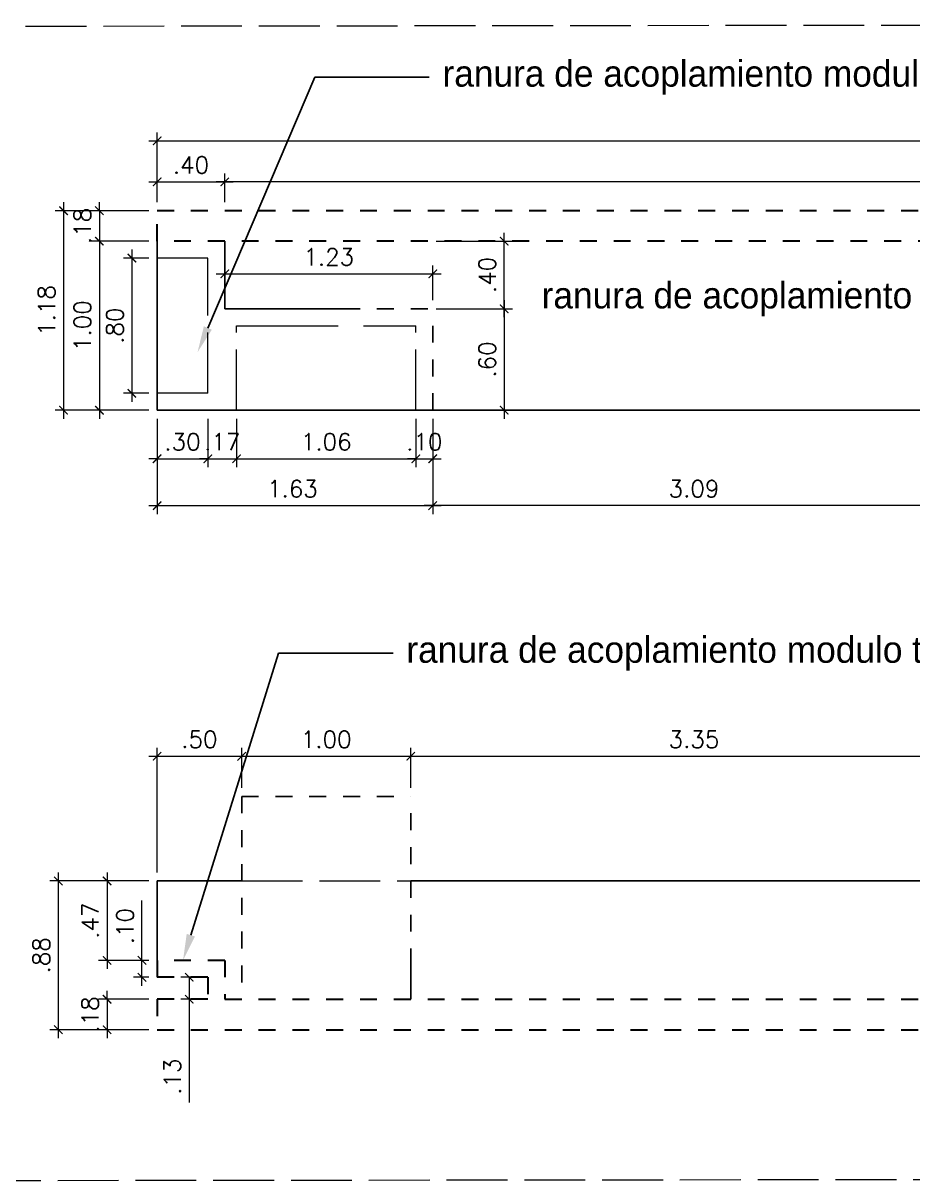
# Model space of a CAD drawing. Header units: millimetres. Extents: x 3117.9 to 3172.3, y 1005.1 to 1030.5.
# Drawn here: x 3134.36 to 3139.62, y 1015.54 to 1022.39 of the extents above; entities that cross this region are included whole.
import ezdxf
from ezdxf import colors
from ezdxf.entities.mleader import LeaderData, LeaderLine
from ezdxf.math import Vec2, Vec3

# ---------------------------------------------------------------- set-up
doc = ezdxf.new("R2010")
doc.units = ezdxf.units.MM
doc.linetypes.add('ACAD_ISO02W100', pattern=[15, 12, -3])
doc.linetypes.add('ACAD_ISO03W100', pattern=[30, 12, -18])
for name, color, linetype, lineweight in [('bloque', 2, 'Continuous', 25), ('corte', 1, 'Continuous', 30), ('MU-COTAS', 6, 'Continuous', 9), ('rayado', 130, 'ACAD_ISO03W100', 9)]:
    doc.layers.add(name, color=color, linetype=linetype, lineweight=lineweight)
doc.layers.add('MU-CascoExistente', color=200, linetype='Continuous')
doc.styles.get("Standard").update_dxf_attribs({"font": 'MOD20.TTF'})
doc.styles.add('T-COTA 1 en 50', font='romans.shx')
doc.dimstyles.new('cota exterior esc 1 en 50', dxfattribs={"dimtxt": 0.1, "dimasz": 0.05, "dimexe": 0.05, "dimexo": 0.05, "dimgap": 0.05, "dimtad": 1, "dimzin": 4, "dimdsep": 46, "dimtxsty": 'T-COTA 1 en 50', "dimblk": 'ARCHTICK', "dimcen": 2.5, "dimdle": 0.05, "dimclrd": 256, "dimclre": 256, "dimclrt": 240, "dimaunit": 1, "dimazin": 0, "dimtfac": 1, "dimtix": 1, "dimtmove": 0, "dimatfit": 3, "dimfxl": 1, "dimtolj": 1, "dimlwd": -1, "dimlwe": -1, "dimarcsym": 0})

# ---------------------------------------------------------------- blocks, each defined once
blk = doc.blocks.new('_ArchTick')
at = {"layer": 'MU-CascoExistente', "color": 0, "const_width": 0.15}
blk.add_lwpolyline([(-0.5, -0.5), (0.5, 0.5)], dxfattribs=at)
blk = doc.blocks.new('*D122')
at = {"layer": 'Defpoints', "color": 0, "ltscale": 0.002, "transparency": 16777216}
for p in [(3146.2524, 1021.6894), (3135.1524, 1021.2767), (3146.2524, 1021.2767)]:
    blk.add_point(p, dxfattribs=at)
at = {"layer": 'MU-COTAS', "ltscale": 0.002, "transparency": 16777216}
for p, q in [((3135.1524, 1021.3267), (3135.1524, 1021.7394)), ((3146.2524, 1021.3267), (3146.2524, 1021.7394)), ((3135.1024, 1021.6894), (3146.3024, 1021.6894))]:
    blk.add_line(p, q, dxfattribs=at)
at = {"layer": 'MU-COTAS', "ltscale": 0.002, "transparency": 16777216, "xscale": 0.05, "yscale": 0.05, "zscale": 0.05, "rotation": 180}
blk.add_blockref('_ArchTick', (3135.1524, 1021.6894), dxfattribs=at)
at = {"layer": 'MU-COTAS', "ltscale": 0.002, "transparency": 16777216, "xscale": 0.05, "yscale": 0.05, "zscale": 0.05}
blk.add_blockref('_ArchTick', (3146.2524, 1021.6894), dxfattribs=at)
at = {"layer": 'MU-COTAS', "color": 240, "ltscale": 0.002, "transparency": 16777216, "insert": (3140.7024, 1021.7894), "char_height": 0.1, "attachment_point": 5, "style": 'T-COTA 1 en 50'}
blk.add_mtext('\\A1;11.10', dxfattribs=at)
blk = doc.blocks.new('*D123')
at = {"layer": 'Defpoints', "color": 0, "ltscale": 0.002, "transparency": 16777216}
for p in [(3135.5524, 1021.4469), (3135.1524, 1021.2767), (3135.5524, 1021.2767)]:
    blk.add_point(p, dxfattribs=at)
at = {"layer": 'MU-COTAS', "ltscale": 0.002, "transparency": 16777216}
for p, q in [((3135.1024, 1021.4469), (3135.6024, 1021.4469)), ((3135.1524, 1021.3267), (3135.1524, 1021.4969)), ((3135.5524, 1021.3267), (3135.5524, 1021.4969))]:
    blk.add_line(p, q, dxfattribs=at)
at = {"layer": 'MU-COTAS', "ltscale": 0.002, "transparency": 16777216, "xscale": 0.05, "yscale": 0.05, "zscale": 0.05, "rotation": 180}
blk.add_blockref('_ArchTick', (3135.1524, 1021.4469), dxfattribs=at)
at = {"layer": 'MU-COTAS', "ltscale": 0.002, "transparency": 16777216, "xscale": 0.05, "yscale": 0.05, "zscale": 0.05}
blk.add_blockref('_ArchTick', (3135.5524, 1021.4469), dxfattribs=at)
at = {"layer": 'MU-COTAS', "color": 240, "ltscale": 0.002, "transparency": 16777216, "insert": (3135.3524, 1021.5469), "char_height": 0.1, "attachment_point": 5, "style": 'T-COTA 1 en 50'}
blk.add_mtext('\\A1;.40', dxfattribs=at)
blk = doc.blocks.new('*D126')
at = {"layer": 'Defpoints', "color": 0, "ltscale": 0.002, "transparency": 16777216}
for p in [(3135.5524, 1021.4469), (3135.5524, 1021.2767), (3144.2524, 1021.2767)]:
    blk.add_point(p, dxfattribs=at)
at = {"layer": 'MU-COTAS', "ltscale": 0.002, "transparency": 16777216}
for p, q in [((3144.3024, 1021.4469), (3135.5024, 1021.4469)), ((3135.5524, 1021.3267), (3135.5524, 1021.4969)), ((3144.2524, 1021.3267), (3144.2524, 1021.4969))]:
    blk.add_line(p, q, dxfattribs=at)
at = {"layer": 'MU-COTAS', "ltscale": 0.002, "transparency": 16777216, "xscale": 0.05, "yscale": 0.05, "zscale": 0.05, "rotation": 180}
blk.add_blockref('_ArchTick', (3135.5524, 1021.4469), dxfattribs=at)
at = {"layer": 'MU-COTAS', "ltscale": 0.002, "transparency": 16777216, "xscale": 0.05, "yscale": 0.05, "zscale": 0.05}
blk.add_blockref('_ArchTick', (3144.2524, 1021.4469), dxfattribs=at)
at = {"layer": 'MU-COTAS', "color": 240, "ltscale": 0.002, "transparency": 16777216, "insert": (3139.9024, 1021.5469), "char_height": 0.1, "attachment_point": 5, "style": 'T-COTA 1 en 50'}
blk.add_mtext('\\A1;8.70', dxfattribs=at)
blk = doc.blocks.new('*D127')
at = {"layer": 'Defpoints', "color": 0, "ltscale": 0.002, "transparency": 16777216}
for p in [(3135.1524, 1021.2767), (3134.599, 1020.0967), (3135.1524, 1020.0967)]:
    blk.add_point(p, dxfattribs=at)
at = {"layer": 'MU-COTAS', "ltscale": 0.002, "transparency": 16777216}
for p, q in [((3134.599, 1021.3267), (3134.599, 1020.0467)), ((3135.1024, 1021.2767), (3134.549, 1021.2767)), ((3135.1024, 1020.0967), (3134.549, 1020.0967))]:
    blk.add_line(p, q, dxfattribs=at)
at = {"layer": 'MU-COTAS', "ltscale": 0.002, "transparency": 16777216, "xscale": 0.05, "yscale": 0.05, "zscale": 0.05}
for p, rotation in [((3134.599, 1021.2767), 90), ((3134.599, 1020.0967), 270)]:
    blk.add_blockref('_ArchTick', p, dxfattribs=dict(at, rotation=rotation))
at = {"layer": 'MU-COTAS', "color": 240, "ltscale": 0.002, "transparency": 16777216, "insert": (3134.499, 1020.6867), "char_height": 0.1, "attachment_point": 5, "rotation": 90, "style": 'T-COTA 1 en 50'}
blk.add_mtext('\\A1;1.18', dxfattribs=at)
blk = doc.blocks.new('*D25')
at = {"layer": 'Defpoints', "color": 0, "ltscale": 0.002, "transparency": 16777216}
for p in [(3135.0524, 1021.2767), (3134.8107, 1021.0967), (3135.0524, 1021.0967)]:
    blk.add_point(p, dxfattribs=at)
at = {"layer": 'MU-COTAS', "ltscale": 0.002, "transparency": 16777216}
for p, q in [((3134.8107, 1021.2767), (3134.8107, 1021.3267)), ((3135.0024, 1021.2767), (3134.7607, 1021.2767)), ((3134.8107, 1021.2767), (3134.8107, 1021.0967)), ((3135.0024, 1021.0967), (3134.7607, 1021.0967)), ((3134.8107, 1021.0967), (3134.8107, 1021.0467))]:
    blk.add_line(p, q, dxfattribs=at)
at = {"layer": 'MU-COTAS', "ltscale": 0.002, "transparency": 16777216, "xscale": 0.05, "yscale": 0.05, "zscale": 0.05}
for p, rotation in [((3134.8107, 1021.2767), 270), ((3134.8107, 1021.0967), 90)]:
    blk.add_blockref('_ArchTick', p, dxfattribs=dict(at, rotation=rotation))
at = {"layer": 'MU-COTAS', "color": 240, "ltscale": 0.002, "transparency": 16777216, "insert": (3134.7107, 1021.1867), "char_height": 0.1, "attachment_point": 5, "rotation": 90, "style": 'T-COTA 1 en 50'}
blk.add_mtext('\\A1;.18', dxfattribs=at)
blk = doc.blocks.new('*D128')
at = {"layer": 'Defpoints', "color": 0, "ltscale": 0.002, "transparency": 16777216}
for p in [(3135.1524, 1021.0967), (3134.8107, 1020.0967), (3135.1524, 1020.0967)]:
    blk.add_point(p, dxfattribs=at)
at = {"layer": 'MU-COTAS', "ltscale": 0.002, "transparency": 16777216}
for p, q in [((3134.8107, 1021.1467), (3134.8107, 1020.0467)), ((3135.1024, 1021.0967), (3134.7607, 1021.0967)), ((3135.1024, 1020.0967), (3134.7607, 1020.0967))]:
    blk.add_line(p, q, dxfattribs=at)
at = {"layer": 'MU-COTAS', "ltscale": 0.002, "transparency": 16777216, "xscale": 0.05, "yscale": 0.05, "zscale": 0.05}
for p, rotation in [((3134.8107, 1021.0967), 90), ((3134.8107, 1020.0967), 270)]:
    blk.add_blockref('_ArchTick', p, dxfattribs=dict(at, rotation=rotation))
at = {"layer": 'MU-COTAS', "color": 240, "ltscale": 0.002, "transparency": 16777216, "insert": (3134.7107, 1020.5967), "char_height": 0.1, "attachment_point": 5, "rotation": 90, "style": 'T-COTA 1 en 50'}
blk.add_mtext('\\A1;1.00', dxfattribs=at)
blk = doc.blocks.new('*D129')
at = {"layer": 'Defpoints', "color": 0, "ltscale": 0.002, "transparency": 16777216}
for p in [(3135.1524, 1020.9967), (3135.0029, 1020.1967), (3135.1524, 1020.1967)]:
    blk.add_point(p, dxfattribs=at)
at = {"layer": 'MU-COTAS', "ltscale": 0.002, "transparency": 16777216}
for p, q in [((3135.0029, 1021.0467), (3135.0029, 1020.1467)), ((3135.1024, 1020.9967), (3134.9529, 1020.9967)), ((3135.1024, 1020.1967), (3134.9529, 1020.1967))]:
    blk.add_line(p, q, dxfattribs=at)
at = {"layer": 'MU-COTAS', "ltscale": 0.002, "transparency": 16777216, "xscale": 0.05, "yscale": 0.05, "zscale": 0.05}
for p, rotation in [((3135.0029, 1020.9967), 90), ((3135.0029, 1020.1967), 270)]:
    blk.add_blockref('_ArchTick', p, dxfattribs=dict(at, rotation=rotation))
at = {"layer": 'MU-COTAS', "color": 240, "ltscale": 0.002, "transparency": 16777216, "insert": (3134.9029, 1020.5967), "char_height": 0.1, "attachment_point": 5, "rotation": 90, "style": 'T-COTA 1 en 50'}
blk.add_mtext('\\A1;.80', dxfattribs=at)
blk = doc.blocks.new('*D130')
at = {"layer": 'Defpoints', "color": 0, "ltscale": 0.002, "transparency": 16777216}
for p in [(3135.1524, 1020.0967), (3136.7824, 1020.0967), (3136.7824, 1019.5323)]:
    blk.add_point(p, dxfattribs=at)
at = {"layer": 'MU-COTAS', "ltscale": 0.002, "transparency": 16777216}
for p, q in [((3135.1524, 1020.0467), (3135.1524, 1019.4823)), ((3136.7824, 1020.0467), (3136.7824, 1019.4823)), ((3135.1024, 1019.5323), (3136.8324, 1019.5323))]:
    blk.add_line(p, q, dxfattribs=at)
at = {"layer": 'MU-COTAS', "ltscale": 0.002, "transparency": 16777216, "xscale": 0.05, "yscale": 0.05, "zscale": 0.05, "rotation": 180}
blk.add_blockref('_ArchTick', (3135.1524, 1019.5323), dxfattribs=at)
at = {"layer": 'MU-COTAS', "ltscale": 0.002, "transparency": 16777216, "xscale": 0.05, "yscale": 0.05, "zscale": 0.05}
blk.add_blockref('_ArchTick', (3136.7824, 1019.5323), dxfattribs=at)
at = {"layer": 'MU-COTAS', "color": 240, "ltscale": 0.002, "transparency": 16777216, "insert": (3135.9524, 1019.6323), "char_height": 0.1, "attachment_point": 5, "style": 'T-COTA 1 en 50'}
blk.add_mtext('\\A1;1.63', dxfattribs=at)
blk = doc.blocks.new('*D26')
at = {"layer": 'Defpoints', "color": 0, "ltscale": 0.002, "transparency": 16777216}
for p in [(3135.1524, 1020.0967), (3135.4524, 1020.0967), (3135.4524, 1019.8097)]:
    blk.add_point(p, dxfattribs=at)
at = {"layer": 'MU-COTAS', "ltscale": 0.002, "transparency": 16777216}
for p, q in [((3135.1524, 1020.0467), (3135.1524, 1019.7597)), ((3135.4524, 1020.0467), (3135.4524, 1019.7597)), ((3135.1524, 1019.8097), (3135.1024, 1019.8097)), ((3135.1524, 1019.8097), (3135.4524, 1019.8097)), ((3135.4524, 1019.8097), (3135.5024, 1019.8097))]:
    blk.add_line(p, q, dxfattribs=at)
at = {"layer": 'MU-COTAS', "ltscale": 0.002, "transparency": 16777216, "xscale": 0.05, "yscale": 0.05, "zscale": 0.05}
blk.add_blockref('_ArchTick', (3135.1524, 1019.8097), dxfattribs=at)
at = {"layer": 'MU-COTAS', "ltscale": 0.002, "transparency": 16777216, "xscale": 0.05, "yscale": 0.05, "zscale": 0.05, "rotation": 180}
blk.add_blockref('_ArchTick', (3135.4524, 1019.8097), dxfattribs=at)
at = {"layer": 'MU-COTAS', "color": 240, "ltscale": 0.002, "transparency": 16777216, "insert": (3135.3024, 1019.9097), "char_height": 0.1, "attachment_point": 5, "style": 'T-COTA 1 en 50'}
blk.add_mtext('\\A1;.30', dxfattribs=at)
blk = doc.blocks.new('*D131')
at = {"layer": 'Defpoints', "color": 0, "ltscale": 0.002, "transparency": 16777216}
for p in [(3135.4524, 1020.0967), (3135.6224, 1020.0967), (3135.6224, 1019.8097)]:
    blk.add_point(p, dxfattribs=at)
at = {"layer": 'MU-COTAS', "ltscale": 0.002, "transparency": 16777216}
for p, q in [((3135.4524, 1020.0467), (3135.4524, 1019.7597)), ((3135.6224, 1020.0467), (3135.6224, 1019.7597)), ((3135.4524, 1019.8097), (3135.4024, 1019.8097)), ((3135.4524, 1019.8097), (3135.6224, 1019.8097)), ((3135.6224, 1019.8097), (3135.6724, 1019.8097))]:
    blk.add_line(p, q, dxfattribs=at)
at = {"layer": 'MU-COTAS', "ltscale": 0.002, "transparency": 16777216, "xscale": 0.05, "yscale": 0.05, "zscale": 0.05}
blk.add_blockref('_ArchTick', (3135.4524, 1019.8097), dxfattribs=at)
at = {"layer": 'MU-COTAS', "ltscale": 0.002, "transparency": 16777216, "xscale": 0.05, "yscale": 0.05, "zscale": 0.05, "rotation": 180}
blk.add_blockref('_ArchTick', (3135.6224, 1019.8097), dxfattribs=at)
at = {"layer": 'MU-COTAS', "color": 240, "ltscale": 0.002, "transparency": 16777216, "insert": (3135.5374, 1019.9097), "char_height": 0.1, "attachment_point": 5, "style": 'T-COTA 1 en 50'}
blk.add_mtext('\\A1;.17', dxfattribs=at)
blk = doc.blocks.new('*D132')
at = {"layer": 'Defpoints', "color": 0, "ltscale": 0.002, "transparency": 16777216}
for p in [(3135.6224, 1020.0967), (3136.6824, 1020.0967), (3136.6824, 1019.8097)]:
    blk.add_point(p, dxfattribs=at)
at = {"layer": 'MU-COTAS', "ltscale": 0.002, "transparency": 16777216}
for p, q in [((3135.6224, 1020.0467), (3135.6224, 1019.7597)), ((3136.6824, 1020.0467), (3136.6824, 1019.7597)), ((3135.5724, 1019.8097), (3136.7324, 1019.8097))]:
    blk.add_line(p, q, dxfattribs=at)
at = {"layer": 'MU-COTAS', "ltscale": 0.002, "transparency": 16777216, "xscale": 0.05, "yscale": 0.05, "zscale": 0.05, "rotation": 180}
blk.add_blockref('_ArchTick', (3135.6224, 1019.8097), dxfattribs=at)
at = {"layer": 'MU-COTAS', "ltscale": 0.002, "transparency": 16777216, "xscale": 0.05, "yscale": 0.05, "zscale": 0.05}
blk.add_blockref('_ArchTick', (3136.6824, 1019.8097), dxfattribs=at)
at = {"layer": 'MU-COTAS', "color": 240, "ltscale": 0.002, "transparency": 16777216, "insert": (3136.1524, 1019.9097), "char_height": 0.1, "attachment_point": 5, "style": 'T-COTA 1 en 50'}
blk.add_mtext('\\A1;1.06', dxfattribs=at)
blk = doc.blocks.new('*D133')
at = {"layer": 'Defpoints', "color": 0, "ltscale": 0.002, "transparency": 16777216}
for p in [(3136.6824, 1020.0967), (3136.7824, 1020.0967), (3136.7824, 1019.8097)]:
    blk.add_point(p, dxfattribs=at)
at = {"layer": 'MU-COTAS', "ltscale": 0.002, "transparency": 16777216}
for p, q in [((3136.6824, 1020.0467), (3136.6824, 1019.7597)), ((3136.7824, 1020.0467), (3136.7824, 1019.7597)), ((3136.6824, 1019.8097), (3136.6324, 1019.8097)), ((3136.6824, 1019.8097), (3136.7824, 1019.8097)), ((3136.7824, 1019.8097), (3136.8324, 1019.8097))]:
    blk.add_line(p, q, dxfattribs=at)
at = {"layer": 'MU-COTAS', "ltscale": 0.002, "transparency": 16777216, "xscale": 0.05, "yscale": 0.05, "zscale": 0.05}
blk.add_blockref('_ArchTick', (3136.6824, 1019.8097), dxfattribs=at)
at = {"layer": 'MU-COTAS', "ltscale": 0.002, "transparency": 16777216, "xscale": 0.05, "yscale": 0.05, "zscale": 0.05, "rotation": 180}
blk.add_blockref('_ArchTick', (3136.7824, 1019.8097), dxfattribs=at)
at = {"layer": 'MU-COTAS', "color": 240, "ltscale": 0.002, "transparency": 16777216, "insert": (3136.7324, 1019.9097), "char_height": 0.1, "attachment_point": 5, "style": 'T-COTA 1 en 50'}
blk.add_mtext('\\A1;.10', dxfattribs=at)
blk = doc.blocks.new('*D27')
at = {"layer": 'Defpoints', "color": 0, "ltscale": 0.002, "transparency": 16777216}
for p in [(3136.7524, 1021.0967), (3137.2049, 1021.0967), (3136.7524, 1020.6967)]:
    blk.add_point(p, dxfattribs=at)
at = {"layer": 'MU-COTAS', "ltscale": 0.002, "transparency": 16777216}
for p, q in [((3137.2049, 1020.6467), (3137.2049, 1021.1467)), ((3136.8024, 1021.0967), (3137.2549, 1021.0967)), ((3136.8024, 1020.6967), (3137.2549, 1020.6967))]:
    blk.add_line(p, q, dxfattribs=at)
at = {"layer": 'MU-COTAS', "ltscale": 0.002, "transparency": 16777216, "xscale": 0.05, "yscale": 0.05, "zscale": 0.05}
for p, rotation in [((3137.2049, 1021.0967), 90), ((3137.2049, 1020.6967), 270)]:
    blk.add_blockref('_ArchTick', p, dxfattribs=dict(at, rotation=rotation))
at = {"layer": 'MU-COTAS', "color": 240, "ltscale": 0.002, "transparency": 16777216, "insert": (3137.1049, 1020.8967), "char_height": 0.1, "attachment_point": 5, "rotation": 90, "style": 'T-COTA 1 en 50'}
blk.add_mtext('\\A1;.40', dxfattribs=at)
blk = doc.blocks.new('*D28')
at = {"layer": 'Defpoints', "color": 0, "ltscale": 0.002, "transparency": 16777216}
for p in [(3136.7524, 1020.6967), (3136.7524, 1020.0967), (3137.2049, 1020.0967)]:
    blk.add_point(p, dxfattribs=at)
at = {"layer": 'MU-COTAS', "ltscale": 0.002, "transparency": 16777216}
for p, q in [((3136.8024, 1020.6967), (3137.2549, 1020.6967)), ((3137.2049, 1020.7467), (3137.2049, 1020.0467)), ((3136.8024, 1020.0967), (3137.2549, 1020.0967))]:
    blk.add_line(p, q, dxfattribs=at)
at = {"layer": 'MU-COTAS', "ltscale": 0.002, "transparency": 16777216, "xscale": 0.05, "yscale": 0.05, "zscale": 0.05}
for p, rotation in [((3137.2049, 1020.6967), 90), ((3137.2049, 1020.0967), 270)]:
    blk.add_blockref('_ArchTick', p, dxfattribs=dict(at, rotation=rotation))
at = {"layer": 'MU-COTAS', "color": 240, "ltscale": 0.002, "transparency": 16777216, "insert": (3137.1049, 1020.3967), "char_height": 0.1, "attachment_point": 5, "rotation": 90, "style": 'T-COTA 1 en 50'}
blk.add_mtext('\\A1;.60', dxfattribs=at)
blk = doc.blocks.new('*D134')
at = {"layer": 'Defpoints', "color": 0, "ltscale": 0.002, "transparency": 16777216}
for p in [(3136.7824, 1020.9032), (3135.5524, 1020.6967), (3136.7824, 1020.6967)]:
    blk.add_point(p, dxfattribs=at)
at = {"layer": 'MU-COTAS', "ltscale": 0.002, "transparency": 16777216}
for p, q in [((3135.5024, 1020.9032), (3136.8324, 1020.9032)), ((3135.5524, 1020.7467), (3135.5524, 1020.9532)), ((3136.7824, 1020.7467), (3136.7824, 1020.9532))]:
    blk.add_line(p, q, dxfattribs=at)
at = {"layer": 'MU-COTAS', "ltscale": 0.002, "transparency": 16777216, "xscale": 0.05, "yscale": 0.05, "zscale": 0.05, "rotation": 180}
blk.add_blockref('_ArchTick', (3135.5524, 1020.9032), dxfattribs=at)
at = {"layer": 'MU-COTAS', "ltscale": 0.002, "transparency": 16777216, "xscale": 0.05, "yscale": 0.05, "zscale": 0.05}
blk.add_blockref('_ArchTick', (3136.7824, 1020.9032), dxfattribs=at)
at = {"layer": 'MU-COTAS', "color": 240, "ltscale": 0.002, "transparency": 16777216, "insert": (3136.1674, 1021.0032), "char_height": 0.1, "attachment_point": 5, "style": 'T-COTA 1 en 50'}
blk.add_mtext('\\A1;1.23', dxfattribs=at)
blk = doc.blocks.new('*D139')
at = {"layer": 'Defpoints', "color": 0, "ltscale": 0.002, "transparency": 16777216}
for p in [(3136.7824, 1020.0967), (3139.8724, 1020.0967), (3136.7824, 1019.5323)]:
    blk.add_point(p, dxfattribs=at)
at = {"layer": 'MU-COTAS', "ltscale": 0.002, "transparency": 16777216}
for p, q in [((3136.7824, 1020.0467), (3136.7824, 1019.4823)), ((3139.8724, 1020.0467), (3139.8724, 1019.4823)), ((3139.9224, 1019.5323), (3136.7324, 1019.5323))]:
    blk.add_line(p, q, dxfattribs=at)
at = {"layer": 'MU-COTAS', "ltscale": 0.002, "transparency": 16777216, "xscale": 0.05, "yscale": 0.05, "zscale": 0.05, "rotation": 180}
blk.add_blockref('_ArchTick', (3136.7824, 1019.5323), dxfattribs=at)
at = {"layer": 'MU-COTAS', "ltscale": 0.002, "transparency": 16777216, "xscale": 0.05, "yscale": 0.05, "zscale": 0.05}
blk.add_blockref('_ArchTick', (3139.8724, 1019.5323), dxfattribs=at)
at = {"layer": 'MU-COTAS', "color": 240, "ltscale": 0.002, "transparency": 16777216, "insert": (3138.3274, 1019.6323), "char_height": 0.1, "attachment_point": 5, "style": 'T-COTA 1 en 50'}
blk.add_mtext('\\A1;3.09', dxfattribs=at)
blk = doc.blocks.new('*D142')
at = {"layer": 'Defpoints', "color": 0, "ltscale": 0.002, "transparency": 16777216}
for p in [(3135.1524, 1017.313), (3134.5679, 1016.433), (3135.1524, 1016.433)]:
    blk.add_point(p, dxfattribs=at)
at = {"layer": 'MU-COTAS', "ltscale": 0.002, "transparency": 16777216}
for p, q in [((3134.5679, 1017.363), (3134.5679, 1016.383)), ((3135.1024, 1017.313), (3134.5179, 1017.313)), ((3135.1024, 1016.433), (3134.5179, 1016.433))]:
    blk.add_line(p, q, dxfattribs=at)
at = {"layer": 'MU-COTAS', "ltscale": 0.002, "transparency": 16777216, "xscale": 0.05, "yscale": 0.05, "zscale": 0.05}
for p, rotation in [((3134.5679, 1017.313), 90), ((3134.5679, 1016.433), 270)]:
    blk.add_blockref('_ArchTick', p, dxfattribs=dict(at, rotation=rotation))
at = {"layer": 'MU-COTAS', "color": 240, "ltscale": 0.002, "transparency": 16777216, "insert": (3134.4679, 1016.873), "char_height": 0.1, "attachment_point": 5, "rotation": 90, "style": 'T-COTA 1 en 50'}
blk.add_mtext('\\A1;.88', dxfattribs=at)
blk = doc.blocks.new('*D143')
at = {"layer": 'Defpoints', "color": 0, "ltscale": 0.002, "transparency": 16777216}
for p in [(3135.1524, 1017.313), (3134.8564, 1016.843), (3135.1524, 1016.843)]:
    blk.add_point(p, dxfattribs=at)
at = {"layer": 'MU-COTAS', "ltscale": 0.002, "transparency": 16777216}
for p, q in [((3134.8564, 1017.363), (3134.8564, 1016.793)), ((3135.1024, 1017.313), (3134.8064, 1017.313)), ((3135.1024, 1016.843), (3134.8064, 1016.843))]:
    blk.add_line(p, q, dxfattribs=at)
at = {"layer": 'MU-COTAS', "ltscale": 0.002, "transparency": 16777216, "xscale": 0.05, "yscale": 0.05, "zscale": 0.05}
for p, rotation in [((3134.8564, 1017.313), 90), ((3134.8564, 1016.843), 270)]:
    blk.add_blockref('_ArchTick', p, dxfattribs=dict(at, rotation=rotation))
at = {"layer": 'MU-COTAS', "color": 240, "ltscale": 0.002, "transparency": 16777216, "insert": (3134.7564, 1017.078), "char_height": 0.1, "attachment_point": 5, "rotation": 90, "style": 'T-COTA 1 en 50'}
blk.add_mtext('\\A1;.47', dxfattribs=at)
blk = doc.blocks.new('*D144')
at = {"layer": 'Defpoints', "color": 0, "ltscale": 0.002, "transparency": 16777216}
for p in [(3135.1524, 1016.613), (3134.8564, 1016.433), (3135.1524, 1016.433)]:
    blk.add_point(p, dxfattribs=at)
at = {"layer": 'MU-COTAS', "ltscale": 0.002, "transparency": 16777216}
for p, q in [((3134.8564, 1016.613), (3134.8564, 1016.663)), ((3135.1024, 1016.613), (3134.8064, 1016.613)), ((3134.8564, 1016.613), (3134.8564, 1016.433)), ((3135.1024, 1016.433), (3134.8064, 1016.433)), ((3134.8564, 1016.433), (3134.8564, 1016.383))]:
    blk.add_line(p, q, dxfattribs=at)
at = {"layer": 'MU-COTAS', "ltscale": 0.002, "transparency": 16777216, "xscale": 0.05, "yscale": 0.05, "zscale": 0.05}
for p, rotation in [((3134.8564, 1016.613), 270), ((3134.8564, 1016.433), 90)]:
    blk.add_blockref('_ArchTick', p, dxfattribs=dict(at, rotation=rotation))
at = {"layer": 'MU-COTAS', "color": 240, "ltscale": 0.002, "transparency": 16777216, "insert": (3134.7564, 1016.523), "char_height": 0.1, "attachment_point": 5, "rotation": 90, "style": 'T-COTA 1 en 50'}
blk.add_mtext('\\A1;.18', dxfattribs=at)
blk = doc.blocks.new('*D145')
at = {"layer": 'Defpoints', "color": 0, "ltscale": 0.002, "transparency": 16777216}
for p in [(3135.6524, 1018.0501), (3135.6524, 1017.813), (3135.1524, 1017.313)]:
    blk.add_point(p, dxfattribs=at)
at = {"layer": 'MU-COTAS', "ltscale": 0.002, "transparency": 16777216}
for p, q in [((3135.1524, 1017.363), (3135.1524, 1018.1001)), ((3135.6524, 1017.863), (3135.6524, 1018.1001)), ((3135.1024, 1018.0501), (3135.7024, 1018.0501))]:
    blk.add_line(p, q, dxfattribs=at)
at = {"layer": 'MU-COTAS', "ltscale": 0.002, "transparency": 16777216, "xscale": 0.05, "yscale": 0.05, "zscale": 0.05, "rotation": 180}
blk.add_blockref('_ArchTick', (3135.1524, 1018.0501), dxfattribs=at)
at = {"layer": 'MU-COTAS', "ltscale": 0.002, "transparency": 16777216, "xscale": 0.05, "yscale": 0.05, "zscale": 0.05}
blk.add_blockref('_ArchTick', (3135.6524, 1018.0501), dxfattribs=at)
at = {"layer": 'MU-COTAS', "color": 240, "ltscale": 0.002, "transparency": 16777216, "insert": (3135.4024, 1018.1501), "char_height": 0.1, "attachment_point": 5, "style": 'T-COTA 1 en 50'}
blk.add_mtext('\\A1;.50', dxfattribs=at)
blk = doc.blocks.new('*D146')
at = {"layer": 'Defpoints', "color": 0, "ltscale": 0.002, "transparency": 16777216}
for p in [(3136.6524, 1018.0501), (3135.6524, 1017.813), (3136.6524, 1017.813)]:
    blk.add_point(p, dxfattribs=at)
at = {"layer": 'MU-COTAS', "ltscale": 0.002, "transparency": 16777216}
for p, q in [((3135.6524, 1017.863), (3135.6524, 1018.1001)), ((3136.6524, 1017.863), (3136.6524, 1018.1001)), ((3135.6024, 1018.0501), (3136.7024, 1018.0501))]:
    blk.add_line(p, q, dxfattribs=at)
at = {"layer": 'MU-COTAS', "ltscale": 0.002, "transparency": 16777216, "xscale": 0.05, "yscale": 0.05, "zscale": 0.05, "rotation": 180}
blk.add_blockref('_ArchTick', (3135.6524, 1018.0501), dxfattribs=at)
at = {"layer": 'MU-COTAS', "ltscale": 0.002, "transparency": 16777216, "xscale": 0.05, "yscale": 0.05, "zscale": 0.05}
blk.add_blockref('_ArchTick', (3136.6524, 1018.0501), dxfattribs=at)
at = {"layer": 'MU-COTAS', "color": 240, "ltscale": 0.002, "transparency": 16777216, "insert": (3136.1524, 1018.1501), "char_height": 0.1, "attachment_point": 5, "style": 'T-COTA 1 en 50'}
blk.add_mtext('\\A1;1.00', dxfattribs=at)
blk = doc.blocks.new('*D147')
at = {"layer": 'Defpoints', "color": 0, "ltscale": 0.002, "transparency": 16777216}
for p in [(3140.0024, 1018.0501), (3136.6524, 1017.813), (3140.0024, 1017.813)]:
    blk.add_point(p, dxfattribs=at)
at = {"layer": 'MU-COTAS', "ltscale": 0.002, "transparency": 16777216}
for p, q in [((3136.6524, 1017.863), (3136.6524, 1018.1001)), ((3140.0024, 1017.863), (3140.0024, 1018.1001)), ((3136.6024, 1018.0501), (3140.0524, 1018.0501))]:
    blk.add_line(p, q, dxfattribs=at)
at = {"layer": 'MU-COTAS', "ltscale": 0.002, "transparency": 16777216, "xscale": 0.05, "yscale": 0.05, "zscale": 0.05, "rotation": 180}
blk.add_blockref('_ArchTick', (3136.6524, 1018.0501), dxfattribs=at)
at = {"layer": 'MU-COTAS', "ltscale": 0.002, "transparency": 16777216, "xscale": 0.05, "yscale": 0.05, "zscale": 0.05}
blk.add_blockref('_ArchTick', (3140.0024, 1018.0501), dxfattribs=at)
at = {"layer": 'MU-COTAS', "color": 240, "ltscale": 0.002, "transparency": 16777216, "insert": (3138.3274, 1018.1501), "char_height": 0.1, "attachment_point": 5, "style": 'T-COTA 1 en 50'}
blk.add_mtext('\\A1;3.35', dxfattribs=at)
blk = doc.blocks.new('*D194')
at = {"layer": 'Defpoints', "color": 0, "ltscale": 0.002, "transparency": 16777216}
for p in [(3135.3422, 1016.743), (3135.4524, 1016.743), (3135.4524, 1016.613)]:
    blk.add_point(p, dxfattribs=at)
at = {"layer": 'MU-COTAS', "ltscale": 0.002, "transparency": 16777216}
for p, q in [((3135.4024, 1016.743), (3135.2922, 1016.743)), ((3135.3422, 1016.743), (3135.3422, 1016.563)), ((3135.4024, 1016.613), (3135.2922, 1016.613)), ((3135.3422, 1016.613), (3135.3422, 1016.0032))]:
    blk.add_line(p, q, dxfattribs=at)
at = {"layer": 'MU-COTAS', "ltscale": 0.002, "transparency": 16777216, "xscale": 0.05, "yscale": 0.05, "zscale": 0.05}
for p, rotation in [((3135.3422, 1016.743), 90), ((3135.3422, 1016.613), 270)]:
    blk.add_blockref('_ArchTick', p, dxfattribs=dict(at, rotation=rotation))
at = {"layer": 'MU-COTAS', "color": 240, "ltscale": 0.002, "transparency": 16777216, "insert": (3135.2422, 1016.1556), "char_height": 0.1, "attachment_point": 5, "rotation": 90, "style": 'T-COTA 1 en 50'}
blk.add_mtext('\\A1;.13', dxfattribs=at)
blk = doc.blocks.new('*D195')
at = {"layer": 'Defpoints', "color": 0, "ltscale": 0.002, "transparency": 16777216}
for p in [(3135.0628, 1016.843), (3135.1524, 1016.843), (3135.1524, 1016.743)]:
    blk.add_point(p, dxfattribs=at)
at = {"layer": 'MU-COTAS', "ltscale": 0.002, "transparency": 16777216}
for p, q in [((3135.0628, 1016.843), (3135.0628, 1017.1978)), ((3135.1024, 1016.843), (3135.0128, 1016.843)), ((3135.0628, 1016.693), (3135.0628, 1016.843)), ((3135.1024, 1016.743), (3135.0128, 1016.743))]:
    blk.add_line(p, q, dxfattribs=at)
at = {"layer": 'MU-COTAS', "ltscale": 0.002, "transparency": 16777216, "xscale": 0.05, "yscale": 0.05, "zscale": 0.05}
for p, rotation in [((3135.0628, 1016.843), 90), ((3135.0628, 1016.743), 270)]:
    blk.add_blockref('_ArchTick', p, dxfattribs=dict(at, rotation=rotation))
at = {"layer": 'MU-COTAS', "color": 240, "ltscale": 0.002, "transparency": 16777216, "insert": (3134.9628, 1017.0454), "char_height": 0.1, "attachment_point": 5, "rotation": 90, "style": 'T-COTA 1 en 50'}
blk.add_mtext('\\A1;.10', dxfattribs=at)

msp = doc.modelspace()

# ---------------------------------------------------------------- linework, layer by layer
at = {"layer": 'bloque', "linetype": 'ACAD_ISO02W100'}
for p, q in [((3135.1524, 1020.3967), (3135.1524, 1021.0967)), ((3135.5524, 1020.6967), (3135.5524, 1021.0967)), ((3135.5524, 1020.6967), (3136.2524, 1020.6967)), ((3135.1524, 1020.3967), (3135.1524, 1020.0967)), ((3135.4524, 1020.0967), (3135.1524, 1020.0967)), ((3135.4524, 1020.0967), (3135.5524, 1020.0967)), ((3146.2511, 1020.0967), (3135.5524, 1020.0967)), ((3135.1524, 1016.843), (3135.1524, 1017.313)), ((3135.6524, 1017.313), (3135.1524, 1017.313)), ((3135.1524, 1017.213), (3135.1524, 1017.313)), ((3140.0024, 1017.313), (3136.6524, 1017.313))]:
    msp.add_line(p, q, dxfattribs=at)
at = {"layer": 'bloque', "linetype": 'ACAD_ISO02W100', "ltscale": 1e-07}
for p, q in [((3136.2524, 1020.6967), (3136.7824, 1020.6967)), ((3136.7824, 1020.0967), (3136.7824, 1020.6967)), ((3135.6524, 1017.813), (3135.6524, 1016.613)), ((3135.6524, 1017.813), (3136.6524, 1017.813)), ((3136.6524, 1016.613), (3136.6524, 1017.813)), ((3135.6524, 1016.813), (3135.6524, 1016.713)), ((3136.6524, 1016.813), (3136.6524, 1016.713))]:
    msp.add_line(p, q, dxfattribs=at)
at = {"layer": 'corte', "linetype": 'ACAD_ISO02W100', "ltscale": 1e-07}
for p, q in [((3144.2524, 1021.2767), (3135.1524, 1021.2767)), ((3135.1524, 1021.0967), (3135.1524, 1021.2767)), ((3135.5524, 1021.0967), (3135.1524, 1021.0967)), ((3144.1524, 1021.0967), (3135.5524, 1021.0967)), ((3135.1524, 1016.843), (3135.1524, 1016.743)), ((3135.5524, 1016.843), (3135.1524, 1016.843)), ((3135.5524, 1016.843), (3135.5524, 1016.613)), ((3135.4524, 1016.743), (3135.1524, 1016.743)), ((3135.4524, 1016.743), (3135.4524, 1016.613)), ((3135.4524, 1016.613), (3135.1524, 1016.613)), ((3135.1524, 1016.613), (3135.1524, 1016.433)), ((3135.5524, 1016.613), (3146.08, 1016.613)), ((3135.1524, 1016.433), (3146.2524, 1016.433))]:
    msp.add_line(p, q, dxfattribs=at)
at = {"layer": 'rayado', "linetype": 'ACAD_ISO02W100', "ltscale": 0.03}
for p, q in [((3135.4524, 1020.9967), (3135.1524, 1020.9967)), ((3135.4524, 1020.1967), (3135.4524, 1020.9967)), ((3135.6224, 1020.0967), (3135.6224, 1020.5967)), ((3136.6824, 1020.0967), (3136.6824, 1020.5967)), ((3135.4524, 1020.1967), (3135.1524, 1020.1967)), ((3135.6524, 1017.313), (3136.6524, 1017.313))]:
    msp.add_line(p, q, dxfattribs=at)
at = {"layer": 'rayado', "linetype": 'ACAD_ISO02W100', "ltscale": 0.05}
msp.add_line((3135.6224, 1020.5967), (3136.6824, 1020.5967), dxfattribs=at)
at = {"layer": 'rayado', "linetype": 'ACAD_ISO02W100', "ltscale": 0.03}
msp.add_lwpolyline([(3133.9143, 1022.3678), (3149.6442, 1022.3858), (3149.6442, 1015.5573), (3133.9143, 1015.5392)], close=True, dxfattribs=at)

# ---------------------------------------------------------------- dimensions: what is measured, and where the dimension line sits
at = {"layer": 'MU-COTAS', "ltscale": 0.002}
for base, p1, p2, picture, middle in [((3146.2524, 1021.6894), (3135.1524, 1021.2767), (3146.2524, 1021.2767), '*D122', (3140.7024, 1021.6894)), ((3136.7824, 1019.5323), (3135.1524, 1020.0967), (3136.7824, 1020.0967), '*D130', (3135.9524, 1019.5323))]:
    dim = msp.add_linear_dim(base=base, p1=p1, p2=p2, dimstyle='cota exterior esc 1 en 50', dxfattribs=at)
    dim.commit()
    dim.dimension.update_dxf_attribs({"geometry": picture, "text_midpoint": middle, "dimtype": 160})
for base, p1, p2, picture, middle in [((3135.5524, 1021.4469), (3135.1524, 1021.2767), (3135.5524, 1021.2767), '*D123', (3135.3524, 1021.5469)), ((3135.5524, 1021.4469), (3144.2524, 1021.2767), (3135.5524, 1021.2767), '*D126', (3139.9024, 1021.5469)), ((3136.7824, 1020.9032), (3135.5524, 1020.6967), (3136.7824, 1020.6967), '*D134', (3136.1674, 1021.0032)), ((3135.4524, 1019.8097), (3135.1524, 1020.0967), (3135.4524, 1020.0967), '*D26', (3135.3024, 1019.9097)), ((3135.6224, 1019.8097), (3135.4524, 1020.0967), (3135.6224, 1020.0967), '*D131', (3135.5374, 1019.9097)), ((3136.6824, 1019.8097), (3135.6224, 1020.0967), (3136.6824, 1020.0967), '*D132', (3136.1524, 1019.9097)), ((3136.7824, 1019.8097), (3136.6824, 1020.0967), (3136.7824, 1020.0967), '*D133', (3136.7324, 1019.9097)), ((3136.7824, 1019.5323), (3139.8724, 1020.0967), (3136.7824, 1020.0967), '*D139', (3138.3274, 1019.6323)), ((3135.6524, 1018.0501), (3135.1524, 1017.313), (3135.6524, 1017.813), '*D145', (3135.4024, 1018.1501)), ((3136.6524, 1018.0501), (3135.6524, 1017.813), (3136.6524, 1017.813), '*D146', (3136.1524, 1018.1501)), ((3140.0024, 1018.0501), (3136.6524, 1017.813), (3140.0024, 1017.813), '*D147', (3138.3274, 1018.1501))]:
    dim = msp.add_linear_dim(base=base, p1=p1, p2=p2, dimstyle='cota exterior esc 1 en 50', dxfattribs=at)
    dim.commit()
    dim.dimension.update_dxf_attribs({"geometry": picture, "text_midpoint": middle})
for base, p1, p2, picture, middle in [((3134.599, 1020.0967), (3135.1524, 1021.2767), (3135.1524, 1020.0967), '*D127', (3134.499, 1020.6867)), ((3134.8107, 1021.0967), (3135.0524, 1021.2767), (3135.0524, 1021.0967), '*D25', (3134.7107, 1021.1867)), ((3135.0029, 1020.1967), (3135.1524, 1020.9967), (3135.1524, 1020.1967), '*D129', (3134.9029, 1020.5967)), ((3137.2049, 1020.0967), (3136.7524, 1020.6967), (3136.7524, 1020.0967), '*D28', (3137.1049, 1020.3967)), ((3134.5679, 1016.433), (3135.1524, 1017.313), (3135.1524, 1016.433), '*D142', (3134.4679, 1016.873)), ((3134.8564, 1016.843), (3135.1524, 1017.313), (3135.1524, 1016.843), '*D143', (3134.7564, 1017.078)), ((3134.8564, 1016.433), (3135.1524, 1016.613), (3135.1524, 1016.433), '*D144', (3134.7564, 1016.523))]:
    dim = msp.add_linear_dim(base=base, p1=p1, p2=p2, angle=90, dimstyle='cota exterior esc 1 en 50', dxfattribs=at)
    dim.commit()
    dim.dimension.update_dxf_attribs({"geometry": picture, "text_midpoint": middle})
for base, p1, p2, picture, middle in [((3134.8107, 1020.0967), (3135.1524, 1021.0967), (3135.1524, 1020.0967), '*D128', (3134.8107, 1020.5967)), ((3137.2049, 1021.0967), (3136.7524, 1020.6967), (3136.7524, 1021.0967), '*D27', (3137.2049, 1020.8967)), ((3135.0628, 1016.843), (3135.1524, 1016.743), (3135.1524, 1016.843), '*D195', (3135.0628, 1017.0454)), ((3135.3422, 1016.743), (3135.4524, 1016.613), (3135.4524, 1016.743), '*D194', (3135.3422, 1016.1556))]:
    dim = msp.add_linear_dim(base=base, p1=p1, p2=p2, angle=90, dimstyle='cota exterior esc 1 en 50', dxfattribs=at)
    dim.commit()
    dim.dimension.update_dxf_attribs({"geometry": picture, "text_midpoint": middle, "dimtype": 160})

# ---------------------------------------------------------------- leaders
at = {"layer": 'bloque', "linetype": 'ACAD_ISO02W100', "ltscale": 1e-07}
ml = msp.add_multileader_mtext('Standard', dxfattribs=at)
ml.set_content('ranura de acoplamiento modulo trasero', color=256)
ml.set_leader_properties()
ml.build(insert=Vec2(0, 0))
ml.multileader.update_dxf_attribs({"arrow_head_size": 0.156})
ctx = ml.context
ctx.base_point, ctx.char_height, ctx.arrow_head_size, ctx.landing_gap_size, ctx.plane_origin = Vec3(3136.762, 1022.0665), 0.156, 0.156, 0.078, Vec3(3135.057, 1019.4203)
notes = []
notes.append((ctx, [(1, (1, 1, 0), (3136.0841, 1022.0665), (1, 0), 0.6779, [(0, [(3135.3913, 1020.4394)], 0, [])])]))
ctx.mtext.insert, ctx.mtext.flow_direction = Vec3(3136.84, 1022.1662), 5
ml = msp.add_multileader_mtext('Standard', dxfattribs=at)
ml.set_content('ranura de acoplamiento', color=256)
ml.set_leader_properties()
ml.build(insert=Vec2(0, 0))
ml.multileader.update_dxf_attribs({"arrow_head_size": 0.156})
ctx = ml.context
ctx.base_point, ctx.char_height, ctx.arrow_head_size, ctx.landing_gap_size, ctx.plane_origin = Vec3(3137.2803, 1020.755), 0.156, 0.156, 0.078, Vec3(3140.3712, 1019.4571)
ctx.text_align_type = 2
notes.append((ctx, [(0, (1, 1, 0), (3140.3741, 1020.755), (-1, 0), 0.6779, [(0, [(3140.7055, 1020.4762)], 0, [])])]))
ctx.mtext.insert, ctx.mtext.alignment, ctx.mtext.flow_direction = Vec3(3139.6182, 1020.8546), 3, 5
ml = msp.add_multileader_mtext('Standard', dxfattribs=at)
ml.set_content('ranura de acoplamiento modulo trasero', color=256)
ml.set_leader_properties()
ml.build(insert=Vec2(0, 0))
ml.multileader.update_dxf_attribs({"arrow_head_size": 0.156})
ctx = ml.context
ctx.base_point, ctx.char_height, ctx.arrow_head_size, ctx.landing_gap_size, ctx.plane_origin = Vec3(3136.5483, 1018.6593), 0.156, 0.156, 0.078, Vec3(3134.8965, 1015.5837)
notes.append((ctx, [(1, (1, 1, 0), (3135.8704, 1018.6593), (1, 0), 0.6779, [(0, [(3135.3055, 1016.843)], 0, [])])]))
ctx.mtext.insert, ctx.mtext.flow_direction = Vec3(3136.6263, 1018.759), 5
for ctx, leaders in notes:
    for number, flags, end, landing, length, lines in leaders:
        leader = LeaderData()
        leader.index, (leader.has_last_leader_line, leader.has_dogleg_vector, leader.attachment_direction) = number, flags
        leader.last_leader_point, leader.dogleg_vector, leader.dogleg_length = Vec3(end), Vec3(landing), length
        for number, points, colour, breaks in lines:
            line = LeaderLine()
            line.index, line.vertices, line.color, line.breaks = number, Vec3.list(points), colors.encode_raw_color(colour), breaks
            leader.lines.append(line)
        ctx.leaders.append(leader)

doc.saveas('drawing.dxf')
